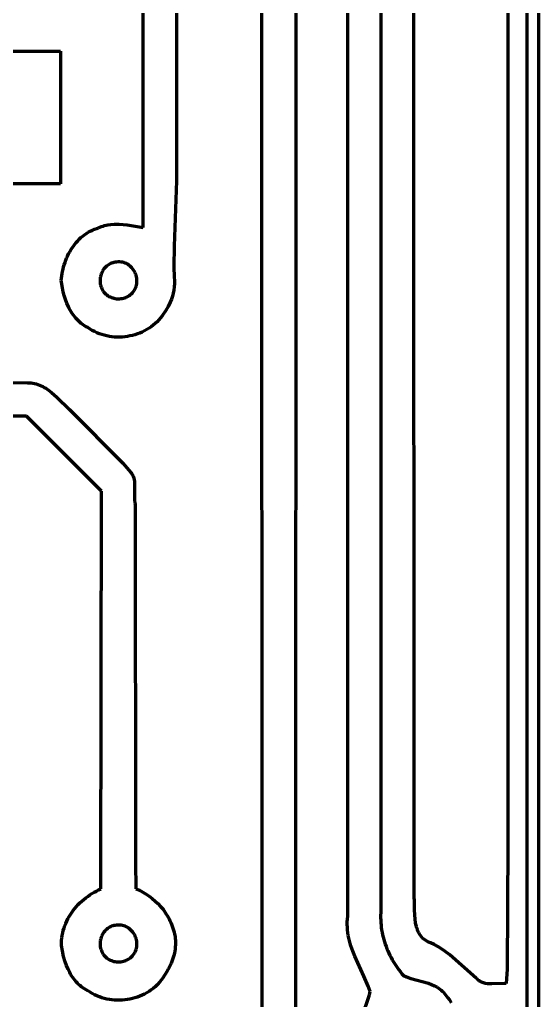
# Model space of a CAD drawing. Header units: millimetres. Extents: x 0.5 to 14.1, y 0 to 14.9.
# Drawn here: x 11.489 to 14.097, y 3.312 to 8.242 of the extents above; entities that cross this region are included whole.
import ezdxf

# ---------------------------------------------------------------- set-up
doc = ezdxf.new("R2010")
doc.units = ezdxf.units.MM
doc.layers.add('color#000000ff', color=7, linetype='CONTINUOUS', lineweight=100)

msp = doc.modelspace()

# ---------------------------------------------------------------- linework, layer by layer
at = {"layer": 'color#000000ff'}
for p, q in [((14.0972, 14.8611), (14.0972, 0.0278)), ((14.0416, 0.0834), (14.0416, 14.8055)), ((13.9447, 14.0972), (13.9442, 4.0972)), ((13.4724, 3.8329), (13.4706, 11.6774)), ((13.1393, 3.7357), (13.1392, 11.4452)), ((13.306, 11.4727), (13.3056, 3.7634)), ((12.2783, 10.8333), (12.278, 7.4305)), ((12.7084, 2.3884), (12.707, 9.6083)), ((12.8789, 9.5881), (12.8754, 2.7295)), ((12.1108, 7.1964), (12.1111, 8.5003)), ((11.0282, 8.0833), (11.6945, 8.0833)), ((11.6945, 8.0833), (11.6944, 7.4166)), ((11.6944, 7.4166), (11.0283, 7.4167)), ((12.278, 7.4305), (12.2659, 7.1027)), ((11.8853, 7.1956), (11.893, 7.1989)), ((11.893, 7.1989), (11.9009, 7.2017)), ((11.9009, 7.2017), (11.9087, 7.2042)), ((11.9087, 7.2042), (11.9166, 7.2064)), ((11.9166, 7.2064), (11.9325, 7.2098)), ((11.9325, 7.2098), (11.9486, 7.2121)), ((11.9486, 7.2121), (11.9647, 7.2133)), ((11.9647, 7.2133), (11.9891, 7.2134)), ((11.9891, 7.2134), (12.0299, 7.21)), ((12.0299, 7.21), (12.1108, 7.1964)), ((11.7974, 7.1459), (11.8062, 7.1533)), ((11.8062, 7.1533), (11.8152, 7.1603)), ((11.8152, 7.1603), (11.8247, 7.1668)), ((11.8247, 7.1668), (11.8345, 7.1729)), ((11.8345, 7.1729), (11.8447, 7.1784)), ((11.8447, 7.1784), (11.8553, 7.1835)), ((11.8553, 7.1835), (11.8663, 7.188)), ((11.8663, 7.188), (11.8776, 7.192)), ((11.8776, 7.192), (11.8853, 7.1956)), ((11.7528, 7.0938), (11.7593, 7.1033)), ((11.7593, 7.1033), (11.7662, 7.1125)), ((11.7662, 7.1125), (11.7735, 7.1214)), ((11.7735, 7.1214), (11.7811, 7.1299)), ((11.7811, 7.1299), (11.7891, 7.1381)), ((11.7891, 7.1381), (11.7974, 7.1459)), ((12.2659, 7.1027), (12.2649, 6.9992)), ((11.7257, 7.0426), (11.7304, 7.0533)), ((11.7304, 7.0533), (11.7355, 7.0638)), ((11.7355, 7.0638), (11.7409, 7.074)), ((11.7409, 7.074), (11.7467, 7.084)), ((11.7467, 7.084), (11.7528, 7.0938)), ((11.7106, 6.9986), (11.7138, 7.0098)), ((11.7138, 7.0098), (11.7174, 7.0209)), ((11.7174, 7.0209), (11.7214, 7.0318)), ((11.7214, 7.0318), (11.7257, 7.0426)), ((11.9258, 7.0018), (11.9214, 6.9976)), ((11.9305, 7.0057), (11.9258, 7.0018)), ((11.9354, 7.0092), (11.9305, 7.0057)), ((11.9406, 7.0124), (11.9354, 7.0092)), ((11.946, 7.0152), (11.9406, 7.0124)), ((11.9517, 7.0176), (11.946, 7.0152)), ((11.9575, 7.0195), (11.9517, 7.0176)), ((11.9636, 7.0211), (11.9575, 7.0195)), ((11.9699, 7.0221), (11.9636, 7.0211)), ((11.9763, 7.0227), (11.9699, 7.0221)), ((11.9841, 7.0236), (11.9763, 7.0227)), ((11.9917, 7.0237), (11.9841, 7.0236)), ((11.999, 7.0232), (11.9917, 7.0237)), ((12.0062, 7.0221), (11.999, 7.0232)), ((12.0132, 7.0203), (12.0062, 7.0221)), ((12.0199, 7.0179), (12.0132, 7.0203)), ((12.0263, 7.015), (12.0199, 7.0179)), ((12.0325, 7.0116), (12.0263, 7.015)), ((12.0383, 7.0077), (12.0325, 7.0116)), ((12.0439, 7.0033), (12.0383, 7.0077)), ((12.0491, 6.9986), (12.0439, 7.0033)), ((11.6999, 6.9419), (11.7013, 6.9533)), ((11.7013, 6.9533), (11.7031, 6.9647)), ((11.7031, 6.9647), (11.7052, 6.976)), ((11.7052, 6.976), (11.7077, 6.9873)), ((11.7077, 6.9873), (11.7106, 6.9986)), ((11.8971, 6.9559), (11.8956, 6.9499)), ((11.899, 6.9617), (11.8971, 6.9559)), ((11.9012, 6.9674), (11.899, 6.9617)), ((11.9038, 6.9729), (11.9012, 6.9674)), ((11.9067, 6.9783), (11.9038, 6.9729)), ((11.9099, 6.9835), (11.9067, 6.9783)), ((11.9134, 6.9885), (11.9099, 6.9835)), ((11.9173, 6.9932), (11.9134, 6.9885)), ((11.9214, 6.9976), (11.9173, 6.9932)), ((12.0539, 6.9934), (12.0491, 6.9986)), ((12.0584, 6.9879), (12.0539, 6.9934)), ((12.0625, 6.9821), (12.0584, 6.9879)), ((12.0662, 6.976), (12.0625, 6.9821)), ((12.0695, 6.9697), (12.0662, 6.976)), ((12.0723, 6.9631), (12.0695, 6.9697)), ((12.0746, 6.9564), (12.0723, 6.9631)), ((12.0765, 6.9495), (12.0746, 6.9564)), ((12.2649, 6.9992), (12.2664, 6.9474)), ((11.6989, 6.9306), (11.6999, 6.9419)), ((11.6999, 6.9212), (11.6989, 6.9306)), ((11.7044, 6.8927), (11.6999, 6.9212)), ((11.8937, 6.9378), (11.8934, 6.9317)), ((11.8934, 6.9317), (11.8934, 6.9256)), ((11.8934, 6.9256), (11.8939, 6.9195)), ((11.8945, 6.9439), (11.8937, 6.9378)), ((11.8939, 6.9195), (11.8948, 6.9134)), ((11.8956, 6.9499), (11.8945, 6.9439)), ((11.8948, 6.9134), (11.8961, 6.9074)), ((11.8961, 6.9074), (11.8979, 6.9014)), ((12.0745, 6.9), (12.0765, 6.907)), ((12.0778, 6.9425), (12.0765, 6.9495)), ((12.0765, 6.907), (12.0779, 6.9141)), ((12.0787, 6.9354), (12.0778, 6.9425)), ((12.0779, 6.9141), (12.0788, 6.9212)), ((12.079, 6.9283), (12.0787, 6.9354)), ((12.0788, 6.9212), (12.079, 6.9283)), ((12.2664, 6.9474), (12.2674, 6.9301)), ((12.2675, 6.9139), (12.2666, 6.8978)), ((12.2674, 6.9301), (12.2675, 6.9139)), ((11.7085, 6.8735), (11.7044, 6.8927)), ((11.7134, 6.8543), (11.7085, 6.8735)), ((11.7194, 6.8353), (11.7134, 6.8543)), ((11.8979, 6.9014), (11.9001, 6.8955)), ((11.9001, 6.8955), (11.9028, 6.8898)), ((11.9028, 6.8898), (11.9058, 6.8834)), ((11.9058, 6.8834), (11.9092, 6.8774)), ((11.9092, 6.8774), (11.9131, 6.8718)), ((11.9131, 6.8718), (11.9174, 6.8667)), ((11.9174, 6.8667), (11.9222, 6.8619)), ((11.9222, 6.8619), (11.9273, 6.8576)), ((11.9273, 6.8576), (11.9327, 6.8538)), ((11.9327, 6.8538), (11.9384, 6.8504)), ((12.0359, 6.8515), (12.0416, 6.8551)), ((12.0416, 6.8551), (12.047, 6.8591)), ((12.047, 6.8591), (12.052, 6.8637)), ((12.052, 6.8637), (12.0566, 6.8686)), ((12.0566, 6.8686), (12.0608, 6.874)), ((12.0608, 6.874), (12.0646, 6.8799)), ((12.0646, 6.8799), (12.0686, 6.8864)), ((12.0686, 6.8864), (12.0719, 6.8931)), ((12.0719, 6.8931), (12.0745, 6.9)), ((12.2614, 6.8665), (12.2573, 6.8512)), ((12.2645, 6.882), (12.2614, 6.8665)), ((12.2666, 6.8978), (12.2645, 6.882)), ((11.7263, 6.8166), (11.7194, 6.8353)), ((11.7344, 6.7985), (11.7263, 6.8166)), ((11.9384, 6.8504), (11.9444, 6.8474)), ((11.9444, 6.8474), (11.9507, 6.8448)), ((11.9507, 6.8448), (11.9571, 6.8427)), ((11.9571, 6.8427), (11.9636, 6.841)), ((11.9636, 6.841), (11.9703, 6.8397)), ((11.9703, 6.8397), (11.9771, 6.8389)), ((11.9771, 6.8389), (11.9839, 6.8385)), ((11.9839, 6.8385), (11.9907, 6.8386)), ((11.9907, 6.8386), (11.9976, 6.8391)), ((11.9976, 6.8391), (12.0043, 6.8401)), ((12.0043, 6.8401), (12.011, 6.8414)), ((12.011, 6.8414), (12.0175, 6.8433)), ((12.0175, 6.8433), (12.0238, 6.8456)), ((12.0238, 6.8456), (12.03, 6.8483)), ((12.03, 6.8483), (12.0359, 6.8515)), ((12.2464, 6.8215), (12.2361, 6.8)), ((12.2523, 6.8362), (12.2464, 6.8215)), ((12.2573, 6.8512), (12.2523, 6.8362)), ((11.7388, 6.7896), (11.7344, 6.7985)), ((11.7435, 6.781), (11.7388, 6.7896)), ((11.7484, 6.7725), (11.7435, 6.781)), ((11.7537, 6.7643), (11.7484, 6.7725)), ((11.7593, 6.7562), (11.7537, 6.7643)), ((11.7651, 6.7485), (11.7593, 6.7562)), ((12.2242, 6.7793), (12.2061, 6.753)), ((12.2361, 6.8), (12.2242, 6.7793)), ((11.7713, 6.741), (11.7651, 6.7485)), ((11.7778, 6.7338), (11.7713, 6.741)), ((11.7846, 6.727), (11.7778, 6.7338)), ((11.7918, 6.7204), (11.7846, 6.727)), ((11.7992, 6.7143), (11.7918, 6.7204)), ((11.807, 6.7084), (11.7992, 6.7143)), ((11.8152, 6.703), (11.807, 6.7084)), ((12.161, 6.7051), (12.1506, 6.6973)), ((12.171, 6.7134), (12.161, 6.7051)), ((12.1806, 6.7223), (12.171, 6.7134)), ((12.2061, 6.753), (12.1806, 6.7223)), ((11.8237, 6.698), (11.8152, 6.703)), ((11.8325, 6.6935), (11.8237, 6.698)), ((11.8435, 6.686), (11.8325, 6.6935)), ((11.8547, 6.6792), (11.8435, 6.686)), ((11.8663, 6.6731), (11.8547, 6.6792)), ((11.8781, 6.6676), (11.8663, 6.6731)), ((11.8902, 6.6627), (11.8781, 6.6676)), ((11.9025, 6.6584), (11.8902, 6.6627)), ((11.9149, 6.6547), (11.9025, 6.6584)), ((12.0691, 6.6576), (12.0565, 6.6542)), ((12.0815, 6.6616), (12.0691, 6.6576)), ((12.0936, 6.6662), (12.0815, 6.6616)), ((12.1056, 6.6713), (12.0936, 6.6662)), ((12.1173, 6.677), (12.1056, 6.6713)), ((12.1287, 6.6832), (12.1173, 6.677)), ((12.1398, 6.69), (12.1287, 6.6832)), ((12.1506, 6.6973), (12.1398, 6.69)), ((11.9276, 6.6517), (11.9149, 6.6547)), ((11.9403, 6.6493), (11.9276, 6.6517)), ((11.9532, 6.6475), (11.9403, 6.6493)), ((11.9661, 6.6462), (11.9532, 6.6475)), ((11.9791, 6.6456), (11.9661, 6.6462)), ((11.9921, 6.6456), (11.9791, 6.6456)), ((12.0051, 6.6461), (11.9921, 6.6456)), ((12.0181, 6.6473), (12.0051, 6.6461)), ((12.031, 6.649), (12.0181, 6.6473)), ((12.0438, 6.6513), (12.031, 6.649)), ((12.0565, 6.6542), (12.0438, 6.6513)), ((11.3871, 6.4177), (11.5284, 6.416)), ((11.5284, 6.416), (11.5377, 6.4158)), ((11.5377, 6.4158), (11.5468, 6.4152)), ((11.5468, 6.4152), (11.5557, 6.414)), ((11.5557, 6.414), (11.5644, 6.4123)), ((11.5644, 6.4123), (11.5729, 6.4101)), ((11.5729, 6.4101), (11.5812, 6.4075)), ((11.5812, 6.4075), (11.5894, 6.4045)), ((11.5894, 6.4045), (11.5974, 6.4011)), ((11.5974, 6.4011), (11.6052, 6.3973)), ((11.6052, 6.3973), (11.6129, 6.3931)), ((11.6129, 6.3931), (11.6204, 6.3887)), ((11.6204, 6.3887), (11.6352, 6.3789)), ((11.6352, 6.3789), (11.6494, 6.3681)), ((11.6494, 6.3681), (11.6767, 6.3445)), ((11.6767, 6.3445), (11.7407, 6.2824)), ((11.7407, 6.2824), (12.0083, 6.0116)), ((11.5244, 6.2483), (10.5052, 6.246)), ((11.901, 5.8716), (11.5244, 6.2483)), ((12.0083, 6.0116), (12.0486, 5.9659)), ((12.0486, 5.9659), (12.0519, 5.9612)), ((12.0519, 5.9612), (12.0548, 5.9563)), ((12.0548, 5.9563), (12.0574, 5.9514)), ((12.0574, 5.9514), (12.0596, 5.9463)), ((12.0596, 5.9463), (12.0615, 5.9411)), ((12.0615, 5.9411), (12.0644, 5.9305)), ((12.0644, 5.9305), (12.0662, 5.9195)), ((12.0662, 5.9195), (12.0676, 5.8969)), ((11.8983, 3.8716), (11.901, 5.8716)), ((12.0676, 5.8969), (12.067, 5.8278)), ((12.067, 5.8278), (12.069, 5.8113)), ((12.069, 5.8113), (12.0701, 5.806)), ((12.0701, 5.806), (12.0719, 4.0062)), ((13.9442, 4.0972), (13.9396, 3.4689)), ((12.0719, 4.0062), (12.0738, 3.8729)), ((11.842, 3.8417), (11.8528, 3.8485)), ((11.8528, 3.8485), (11.8638, 3.8549)), ((11.8638, 3.8549), (11.8751, 3.8609)), ((11.8751, 3.8609), (11.8866, 3.8665)), ((11.8866, 3.8665), (11.8983, 3.8716)), ((12.0738, 3.8729), (12.0913, 3.8648)), ((12.0913, 3.8648), (12.1083, 3.8557)), ((12.1083, 3.8557), (12.1249, 3.8458)), ((12.1249, 3.8458), (12.1409, 3.8351)), ((11.7835, 3.793), (11.7925, 3.802)), ((11.7925, 3.802), (11.8017, 3.8107)), ((11.8017, 3.8107), (11.8113, 3.819)), ((11.8113, 3.819), (11.8213, 3.8269)), ((11.8213, 3.8269), (11.8315, 3.8345)), ((11.8315, 3.8345), (11.842, 3.8417)), ((12.1409, 3.8351), (12.1562, 3.8235)), ((12.1562, 3.8235), (12.1709, 3.8111)), ((12.1709, 3.8111), (12.1848, 3.798)), ((12.1848, 3.798), (12.1979, 3.784)), ((13.4731, 3.8252), (13.4724, 3.8329)), ((13.4737, 3.8173), (13.4731, 3.8252)), ((13.4744, 3.8006), (13.4737, 3.8173)), ((13.4752, 3.7651), (13.4744, 3.8006)), ((11.7446, 3.7434), (11.7516, 3.7539)), ((11.7516, 3.7539), (11.759, 3.7641)), ((11.759, 3.7641), (11.7668, 3.774)), ((11.7668, 3.774), (11.775, 3.7837)), ((11.775, 3.7837), (11.7835, 3.793)), ((12.1979, 3.784), (12.2101, 3.7693)), ((12.2101, 3.7693), (12.2214, 3.7538)), ((12.2214, 3.7538), (12.2267, 3.7458)), ((13.3047, 3.7511), (13.3043, 3.7388)), ((13.3056, 3.7634), (13.3047, 3.7511)), ((13.4778, 3.7192), (13.4752, 3.7651)), ((11.7166, 3.6872), (11.7212, 3.6989)), ((11.7212, 3.6989), (11.7264, 3.7104)), ((11.7264, 3.7104), (11.732, 3.7216)), ((11.732, 3.7216), (11.7381, 3.7326)), ((11.7381, 3.7326), (11.7446, 3.7434)), ((12.2267, 3.7458), (12.2317, 3.7376)), ((12.2317, 3.7376), (12.2364, 3.7292)), ((12.2364, 3.7292), (12.2409, 3.7207)), ((12.2409, 3.7207), (12.2451, 3.712)), ((12.2451, 3.712), (12.249, 3.7031)), ((12.249, 3.7031), (12.2527, 3.694)), ((13.1364, 3.6928), (13.1367, 3.7069)), ((13.1367, 3.7069), (13.1376, 3.7212)), ((13.1376, 3.7212), (13.1393, 3.7357)), ((13.3043, 3.7388), (13.3042, 3.7265)), ((13.3042, 3.7265), (13.3045, 3.7142)), ((13.3045, 3.7142), (13.3051, 3.7019)), ((13.3051, 3.7019), (13.3062, 3.6897)), ((13.4802, 3.7012), (13.4778, 3.7192)), ((13.4819, 3.6923), (13.4802, 3.7012)), ((11.7034, 3.6385), (11.7059, 3.651)), ((11.7059, 3.651), (11.7089, 3.6632)), ((11.7089, 3.6632), (11.7125, 3.6753)), ((11.7125, 3.6753), (11.7166, 3.6872)), ((11.9099, 3.6502), (11.9067, 3.645)), ((11.9134, 3.6551), (11.9099, 3.6502)), ((11.9173, 3.6599), (11.9134, 3.6551)), ((11.9214, 3.6643), (11.9173, 3.6599)), ((11.9258, 3.6685), (11.9214, 3.6643)), ((11.9305, 3.6723), (11.9258, 3.6685)), ((11.9354, 3.6759), (11.9305, 3.6723)), ((11.9406, 3.679), (11.9354, 3.6759)), ((11.946, 3.6818), (11.9406, 3.679)), ((11.9517, 3.6842), (11.946, 3.6818)), ((11.9575, 3.6862), (11.9517, 3.6842)), ((11.9636, 3.6877), (11.9575, 3.6862)), ((11.9699, 3.6888), (11.9636, 3.6877)), ((11.9763, 3.6894), (11.9699, 3.6888)), ((11.9841, 3.6902), (11.9763, 3.6894)), ((11.9917, 3.6904), (11.9841, 3.6902)), ((11.999, 3.6899), (11.9917, 3.6904)), ((12.0062, 3.6887), (11.999, 3.6899)), ((12.0132, 3.687), (12.0062, 3.6887)), ((12.0199, 3.6846), (12.0132, 3.687)), ((12.0263, 3.6817), (12.0199, 3.6846)), ((12.0325, 3.6783), (12.0263, 3.6817)), ((12.0383, 3.6744), (12.0325, 3.6783)), ((12.0439, 3.67), (12.0383, 3.6744)), ((12.0491, 3.6652), (12.0439, 3.67)), ((12.0539, 3.6601), (12.0491, 3.6652)), ((12.0584, 3.6546), (12.0539, 3.6601)), ((12.0625, 3.6488), (12.0584, 3.6546)), ((12.0662, 3.6427), (12.0625, 3.6488)), ((12.2527, 3.694), (12.256, 3.6848)), ((12.256, 3.6848), (12.259, 3.6753)), ((12.259, 3.6753), (12.2628, 3.6649)), ((12.2628, 3.6649), (12.2659, 3.6544)), ((12.2659, 3.6544), (12.2684, 3.6438)), ((13.1368, 3.6788), (13.1364, 3.6928)), ((13.1379, 3.665), (13.1368, 3.6788)), ((13.1395, 3.6514), (13.1379, 3.665)), ((13.1416, 3.6379), (13.1395, 3.6514)), ((13.3062, 3.6897), (13.3076, 3.6775)), ((13.3076, 3.6775), (13.3093, 3.6654)), ((13.3093, 3.6654), (13.3114, 3.6533)), ((13.3114, 3.6533), (13.3139, 3.6413)), ((13.4838, 3.6837), (13.4819, 3.6923)), ((13.4862, 3.6753), (13.4838, 3.6837)), ((13.4889, 3.6671), (13.4862, 3.6753)), ((13.492, 3.6591), (13.4889, 3.6671)), ((13.4957, 3.6515), (13.492, 3.6591)), ((13.4998, 3.6442), (13.4957, 3.6515)), ((11.6994, 3.6004), (11.7002, 3.6132)), ((11.6994, 3.5874), (11.6994, 3.6004)), ((11.7002, 3.6132), (11.7015, 3.626)), ((11.7015, 3.626), (11.7034, 3.6385)), ((11.8937, 3.6045), (11.8934, 3.5984)), ((11.8945, 3.6106), (11.8937, 3.6045)), ((11.8956, 3.6166), (11.8945, 3.6106)), ((11.8971, 3.6225), (11.8956, 3.6166)), ((11.899, 3.6284), (11.8971, 3.6225)), ((11.9012, 3.6341), (11.899, 3.6284)), ((11.9038, 3.6396), (11.9012, 3.6341)), ((11.9067, 3.645), (11.9038, 3.6396)), ((12.0695, 3.6364), (12.0662, 3.6427)), ((12.0723, 3.6298), (12.0695, 3.6364)), ((12.0746, 3.6231), (12.0723, 3.6298)), ((12.0765, 3.6162), (12.0746, 3.6231)), ((12.0778, 3.6092), (12.0765, 3.6162)), ((12.0787, 3.6021), (12.0778, 3.6092)), ((12.079, 3.595), (12.0787, 3.6021)), ((12.2684, 3.6438), (12.2704, 3.6332)), ((12.2704, 3.6332), (12.2718, 3.6226)), ((12.2718, 3.6226), (12.2726, 3.612)), ((12.2726, 3.612), (12.2729, 3.6013)), ((12.2729, 3.6013), (12.2727, 3.5907)), ((13.1443, 3.6246), (13.1416, 3.6379)), ((13.1475, 3.6113), (13.1443, 3.6246)), ((13.151, 3.5982), (13.1475, 3.6113)), ((13.3139, 3.6413), (13.3167, 3.6294)), ((13.3167, 3.6294), (13.3198, 3.6176)), ((13.3198, 3.6176), (13.3233, 3.6058)), ((13.3233, 3.6058), (13.3271, 3.5942)), ((13.5044, 3.6373), (13.4998, 3.6442)), ((13.5096, 3.6307), (13.5044, 3.6373)), ((13.5154, 3.6246), (13.5096, 3.6307)), ((13.5219, 3.6189), (13.5154, 3.6246)), ((13.529, 3.6138), (13.5219, 3.6189)), ((13.5368, 3.6091), (13.529, 3.6138)), ((13.5453, 3.605), (13.5368, 3.6091)), ((13.555, 3.6008), (13.5453, 3.605)), ((13.5739, 3.5918), (13.555, 3.6008)), ((11.704, 3.5601), (11.6994, 3.5874)), ((11.7103, 3.5325), (11.704, 3.5601)), ((11.8934, 3.5984), (11.8934, 3.5923)), ((11.8934, 3.5923), (11.8939, 3.5861)), ((11.8939, 3.5861), (11.8948, 3.5801)), ((11.8948, 3.5801), (11.8961, 3.574)), ((11.8961, 3.574), (11.8979, 3.5681)), ((11.8979, 3.5681), (11.9001, 3.5622)), ((11.9001, 3.5622), (11.9028, 3.5565)), ((11.9028, 3.5565), (11.9058, 3.5501)), ((11.9058, 3.5501), (11.9092, 3.544)), ((12.0646, 3.5466), (12.0686, 3.5531)), ((12.0686, 3.5531), (12.0719, 3.5598)), ((12.0719, 3.5598), (12.0745, 3.5667)), ((12.0745, 3.5667), (12.0765, 3.5737)), ((12.0765, 3.5737), (12.0779, 3.5807)), ((12.0779, 3.5807), (12.0788, 3.5878)), ((12.0788, 3.5878), (12.079, 3.595)), ((12.2692, 3.5589), (12.2671, 3.5484)), ((12.2708, 3.5695), (12.2692, 3.5589)), ((12.272, 3.5801), (12.2708, 3.5695)), ((12.2727, 3.5907), (12.272, 3.5801)), ((13.155, 3.5852), (13.151, 3.5982)), ((13.1594, 3.5722), (13.155, 3.5852)), ((13.164, 3.5594), (13.1594, 3.5722)), ((13.1742, 3.5339), (13.164, 3.5594)), ((13.3271, 3.5942), (13.3312, 3.5826)), ((13.3312, 3.5826), (13.3356, 3.5712)), ((13.3356, 3.5712), (13.3403, 3.5599)), ((13.3403, 3.5599), (13.3453, 3.5487)), ((13.5922, 3.5818), (13.5739, 3.5918)), ((13.6098, 3.5709), (13.5922, 3.5818)), ((13.627, 3.5593), (13.6098, 3.5709)), ((13.6519, 3.5406), (13.627, 3.5593)), ((11.7185, 3.505), (11.7103, 3.5325)), ((11.7251, 3.4869), (11.7185, 3.505)), ((11.9092, 3.544), (11.9131, 3.5385)), ((11.9131, 3.5385), (11.9174, 3.5333)), ((11.9174, 3.5333), (11.9222, 3.5286)), ((11.9222, 3.5286), (11.9273, 3.5243)), ((11.9273, 3.5243), (11.9327, 3.5205)), ((11.9327, 3.5205), (11.9384, 3.517)), ((11.9384, 3.517), (11.9444, 3.514)), ((11.9444, 3.514), (11.9507, 3.5115)), ((11.9507, 3.5115), (11.9571, 3.5093)), ((11.9571, 3.5093), (11.9636, 3.5077)), ((11.9636, 3.5077), (11.9703, 3.5064)), ((11.9703, 3.5064), (11.9771, 3.5056)), ((11.9771, 3.5056), (11.9839, 3.5052)), ((11.9839, 3.5052), (11.9907, 3.5053)), ((11.9907, 3.5053), (11.9976, 3.5058)), ((11.9976, 3.5058), (12.0043, 3.5067)), ((12.0043, 3.5067), (12.011, 3.5081)), ((12.011, 3.5081), (12.0175, 3.51)), ((12.0175, 3.51), (12.0238, 3.5122)), ((12.0238, 3.5122), (12.03, 3.515)), ((12.03, 3.515), (12.0359, 3.5181)), ((12.0359, 3.5181), (12.0416, 3.5217)), ((12.0416, 3.5217), (12.047, 3.5258)), ((12.047, 3.5258), (12.052, 3.5303)), ((12.052, 3.5303), (12.0566, 3.5353)), ((12.0566, 3.5353), (12.0608, 3.5407)), ((12.0608, 3.5407), (12.0646, 3.5466)), ((12.2546, 3.5072), (12.2506, 3.4971)), ((12.2583, 3.5174), (12.2546, 3.5072)), ((12.2617, 3.5276), (12.2583, 3.5174)), ((12.2646, 3.538), (12.2617, 3.5276)), ((12.2671, 3.5484), (12.2646, 3.538)), ((13.2201, 3.4332), (13.1742, 3.5339)), ((13.3453, 3.5487), (13.3507, 3.5377)), ((13.3507, 3.5377), (13.3563, 3.5268)), ((13.3563, 3.5268), (13.3622, 3.5161)), ((13.3622, 3.5161), (13.3684, 3.5055)), ((13.3684, 3.5055), (13.3748, 3.4951)), ((13.7848, 3.4237), (13.6519, 3.5406)), ((11.7326, 3.4692), (11.7251, 3.4869)), ((11.7411, 3.4521), (11.7326, 3.4692)), ((11.7457, 3.4438), (11.7411, 3.4521)), ((12.2312, 3.4582), (12.2198, 3.4397)), ((12.2365, 3.4677), (12.2312, 3.4582)), ((12.2415, 3.4774), (12.2365, 3.4677)), ((12.2462, 3.4872), (12.2415, 3.4774)), ((12.2506, 3.4971), (12.2462, 3.4872)), ((13.3748, 3.4951), (13.3816, 3.4848)), ((13.3816, 3.4848), (13.3885, 3.4748)), ((13.3885, 3.4748), (13.3958, 3.4649)), ((13.3958, 3.4649), (13.4033, 3.4552)), ((13.4033, 3.4552), (13.4111, 3.4458)), ((13.9396, 3.4689), (13.9358, 3.3964)), ((11.7506, 3.4357), (11.7457, 3.4438)), ((11.7558, 3.4278), (11.7506, 3.4357)), ((11.7613, 3.4202), (11.7558, 3.4278)), ((11.767, 3.4128), (11.7613, 3.4202)), ((11.773, 3.4056), (11.767, 3.4128)), ((11.7794, 3.3987), (11.773, 3.4056)), ((12.1943, 3.405), (12.1806, 3.389)), ((12.2075, 3.4219), (12.1943, 3.405)), ((12.2198, 3.4397), (12.2075, 3.4219)), ((13.2421, 3.3826), (13.2201, 3.4332)), ((13.4111, 3.4458), (13.419, 3.4365)), ((13.419, 3.4365), (13.4337, 3.4303)), ((13.4337, 3.4303), (13.4568, 3.4223)), ((13.4568, 3.4223), (13.5443, 3.3974)), ((13.7889, 3.4193), (13.7848, 3.4237)), ((13.793, 3.4153), (13.7889, 3.4193)), ((13.7974, 3.4118), (13.793, 3.4153)), ((13.8019, 3.4087), (13.7974, 3.4118)), ((13.8065, 3.4059), (13.8019, 3.4087)), ((13.8112, 3.4035), (13.8065, 3.4059)), ((13.816, 3.4015), (13.8112, 3.4035)), ((11.786, 3.3922), (11.7794, 3.3987)), ((11.7929, 3.3859), (11.786, 3.3922)), ((11.8002, 3.38), (11.7929, 3.3859)), ((11.8078, 3.3745), (11.8002, 3.38)), ((11.8157, 3.3693), (11.8078, 3.3745)), ((11.8239, 3.3645), (11.8157, 3.3693)), ((11.8325, 3.3601), (11.8239, 3.3645)), ((11.8435, 3.3527), (11.8325, 3.3601)), ((11.8547, 3.3459), (11.8435, 3.3527)), ((12.1398, 3.3566), (12.1287, 3.3499)), ((12.1506, 3.3639), (12.1398, 3.3566)), ((12.161, 3.3718), (12.1506, 3.3639)), ((12.171, 3.3801), (12.161, 3.3718)), ((12.1806, 3.389), (12.171, 3.3801)), ((13.2517, 3.357), (13.2421, 3.3826)), ((13.2502, 3.3486), (13.2517, 3.357)), ((13.5443, 3.3974), (13.5596, 3.3917)), ((13.5596, 3.3917), (13.5744, 3.3852)), ((13.5744, 3.3852), (13.5816, 3.3815)), ((13.5816, 3.3815), (13.5885, 3.3775)), ((13.5885, 3.3775), (13.5953, 3.3732)), ((13.5953, 3.3732), (13.6019, 3.3686)), ((13.6019, 3.3686), (13.6082, 3.3635)), ((13.6082, 3.3635), (13.6143, 3.3581)), ((13.6143, 3.3581), (13.6202, 3.3522)), ((13.821, 3.3998), (13.816, 3.4015)), ((13.8312, 3.3971), (13.821, 3.3998)), ((13.8417, 3.3955), (13.8312, 3.3971)), ((13.8636, 3.3945), (13.8417, 3.3955)), ((13.9358, 3.3964), (13.8636, 3.3945)), ((11.8663, 3.3398), (11.8547, 3.3459)), ((11.8781, 3.3342), (11.8663, 3.3398)), ((11.8902, 3.3293), (11.8781, 3.3342)), ((11.9025, 3.3251), (11.8902, 3.3293)), ((11.9149, 3.3214), (11.9025, 3.3251)), ((11.9276, 3.3184), (11.9149, 3.3214)), ((11.9403, 3.316), (11.9276, 3.3184)), ((11.9532, 3.3141), (11.9403, 3.316)), ((11.9661, 3.3129), (11.9532, 3.3141)), ((11.9791, 3.3123), (11.9661, 3.3129)), ((11.9921, 3.3122), (11.9791, 3.3123)), ((12.0051, 3.3128), (11.9921, 3.3122)), ((12.0181, 3.3139), (12.0051, 3.3128)), ((12.031, 3.3157), (12.0181, 3.3139)), ((12.0438, 3.318), (12.031, 3.3157)), ((12.0565, 3.3208), (12.0438, 3.318)), ((12.0691, 3.3243), (12.0565, 3.3208)), ((12.0815, 3.3283), (12.0691, 3.3243)), ((12.0937, 3.3329), (12.0815, 3.3283)), ((12.1056, 3.338), (12.0937, 3.3329)), ((12.1173, 3.3436), (12.1056, 3.338)), ((12.1287, 3.3499), (12.1173, 3.3436)), ((13.2151, 3.2405), (13.2439, 3.3236)), ((13.2439, 3.3236), (13.2484, 3.3403)), ((13.2484, 3.3403), (13.2502, 3.3486)), ((13.6202, 3.3522), (13.6257, 3.3458)), ((13.6257, 3.3458), (13.631, 3.339)), ((13.631, 3.339), (13.641, 3.3266)), ((13.641, 3.3266), (13.6501, 3.3136)), ((13.6501, 3.3136), (13.6581, 3.3001))]:
    msp.add_line(p, q, dxfattribs=at)

doc.saveas('drawing.dxf')
